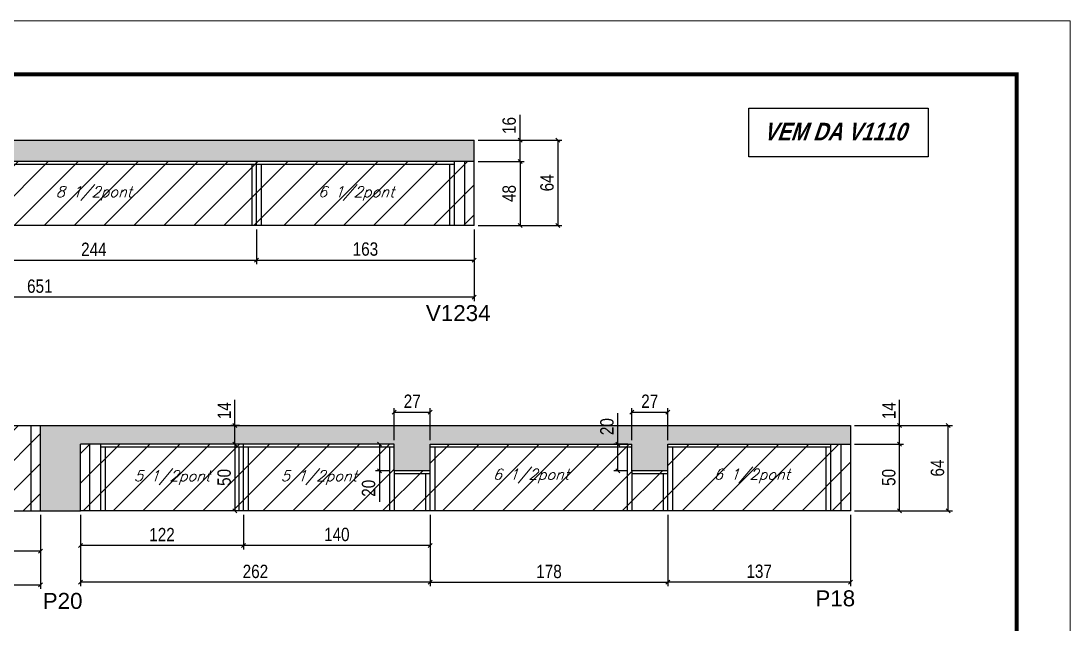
# Model space of a CAD drawing. Extents: x 3309 to 9563, y -2522 to 14608.
# Drawn here: x 8777 to 9563, y 11859 to 12311 of the extents above; entities that cross this region are included whole.
import ezdxf

# ---------------------------------------------------------------- set-up
doc = ezdxf.new("R2010")
doc.units = 0
doc.linetypes.add('DASHED', pattern=[0.75, 0.5, -0.25])
for name, color, linetype in [('5', 5, 'Continuous'), ('COTA', 241, 'Continuous'), ('NOMENCLATURA', 7, 'Continuous'), ('Painéis', 200, 'Continuous'), ('SARR_2.2x7', 40, 'Continuous'), ('SARR_3.5x7', 81, 'Continuous'), ('texto', 7, 'Continuous')]:
    doc.layers.add(name, color=color, linetype=linetype)
for name, color, linetype, lineweight in [('Folhas', 255, 'Continuous', 9), ('Hachura', 251, 'Continuous', 9), ('SARRAFO DE PRESSAO', 251, 'DASHED', 9)]:
    doc.layers.add(name, color=color, linetype=linetype, lineweight=lineweight)
doc.styles.add('COTA TECNICA', font='techl___.ttf', dxfattribs={"height": 10})
doc.styles.add('Romans', font='romans.shx')
doc.styles.get("Standard").update_dxf_attribs({"font": 'arial.ttf'})
doc.styles.add('TECNICA', font='techb___.ttf', dxfattribs={"height": 10})
doc.dimstyles.new('PAINEL', dxfattribs={"dimtxt": 10, "dimasz": 3, "dimexe": 3, "dimexo": 3, "dimgap": 3, "dimtad": 1, "dimdec": 1, "dimzin": 12, "dimdsep": 46, "dimtxsty": 'COTA TECNICA', "dimblk1": 'OBLIQUE', "dimblk2": 'OBLIQUE', "dimsah": 1, "dimcen": 0.9, "dimclrd": 4, "dimclre": 4, "dimclrt": 240, "dimadec": 1, "dimazin": 3, "dimtfac": 1, "dimtdec": 1, "dimtmove": 0, "dimatfit": 3, "dimfxl": 1, "dimtolj": 1, "dimtzin": 12, "dimarcsym": 0})

# ---------------------------------------------------------------- blocks, each defined once
blk = doc.blocks.new('9999999999')
at = {"layer": 'Folhas'}
blk.add_lwpolyline([(98138.98, 34190.21), (99623.98, 34190.21), (99623.98, 35240.21), (98138.98, 35240.21)], close=True, dxfattribs=at)
at = {"layer": 'Folhas', "color": 30, "const_width": 3}
blk.add_lwpolyline([(98213.98, 34230.21), (99583.98, 34230.21), (99583.98, 35200.21), (98213.98, 35200.21)], close=True, dxfattribs=at)
blk = doc.blocks.new('_Oblique')
at = {"color": 0, "linetype": 'ByBlock', "lineweight": -2}
blk.add_line((-0.5, -0.5), (0.5, 0.5), dxfattribs=at)
blk = doc.blocks.new('*D288')
at = {"layer": 'COTA', "color": 4, "linetype": 'ByBlock', "lineweight": -2, "transparency": 16777216}
for p, q in [((8465.36, 12154.32), (8465.36, 12100.7)), ((9116.36, 12154.32), (9116.36, 12100.7)), ((9116.36, 12103.7), (8465.36, 12103.7))]:
    blk.add_line(p, q, dxfattribs=at)
at = {"layer": 'Defpoints', "color": 0, "linetype": 'ByBlock', "transparency": 16777216}
for p in [(8465.36, 12157.32), (9116.36, 12157.32), (8465.36, 12103.7)]:
    blk.add_point(p, dxfattribs=at)
at = {"layer": 'COTA', "color": 4, "linetype": 'ByBlock', "lineweight": -2, "transparency": 16777216, "xscale": 3, "yscale": 3, "zscale": 3, "rotation": 180}
blk.add_blockref('_Oblique', (8465.36, 12103.7), dxfattribs=at)
at = {"layer": 'COTA', "color": 4, "linetype": 'ByBlock', "lineweight": -2, "transparency": 16777216, "xscale": 3, "yscale": 3, "zscale": 3}
blk.add_blockref('_Oblique', (9116.36, 12103.7), dxfattribs=at)
at = {"layer": 'COTA', "color": 240, "linetype": 'ByBlock', "transparency": 16777216, "insert": (8790.86, 12111.81), "char_height": 10, "attachment_point": 5, "style": 'COTA TECNICA'}
blk.add_mtext('\\A1;651', dxfattribs=at)
blk = doc.blocks.new('*D256')
at = {"layer": 'COTA', "color": 4, "lineweight": -2, "transparency": 16777216}
for p, q in [((8709.36, 12154.32), (8709.36, 12128.41)), ((8953.36, 12154.32), (8953.36, 12128.41)), ((8709.36, 12131.41), (8953.36, 12131.41))]:
    blk.add_line(p, q, dxfattribs=at)
at = {"layer": 'Defpoints', "color": 0, "transparency": 16777216}
for p in [(8709.36, 12157.32, 0), (8953.36, 12157.32, 0), (8953.36, 12131.41)]:
    blk.add_point(p, dxfattribs=at)
at = {"layer": 'COTA', "color": 4, "lineweight": -2, "transparency": 16777216, "xscale": 3, "yscale": 3, "zscale": 3, "rotation": 180}
blk.add_blockref('_Oblique', (8709.36, 12131.41), dxfattribs=at)
at = {"layer": 'COTA', "color": 4, "lineweight": -2, "transparency": 16777216, "xscale": 3, "yscale": 3, "zscale": 3}
blk.add_blockref('_Oblique', (8953.36, 12131.41), dxfattribs=at)
at = {"layer": 'COTA', "color": 240, "transparency": 16777216, "insert": (8831.36, 12139.48), "char_height": 10, "attachment_point": 5, "style": 'COTA TECNICA'}
blk.add_mtext('\\A1;244', dxfattribs=at)
blk = doc.blocks.new('*D257')
at = {"layer": 'COTA', "color": 4, "lineweight": -2, "transparency": 16777216}
for p, q in [((9119.36, 12221.32), (9182.08, 12221.32)), ((9179.08, 12221.32), (9179.08, 12157.32)), ((9119.36, 12157.32), (9182.08, 12157.32))]:
    blk.add_line(p, q, dxfattribs=at)
at = {"layer": 'Defpoints', "color": 0, "transparency": 16777216}
for p in [(9116.36, 12221.32, 0), (9116.36, 12157.32, 0), (9179.08, 12157.32)]:
    blk.add_point(p, dxfattribs=at)
at = {"layer": 'COTA', "color": 4, "lineweight": -2, "transparency": 16777216, "xscale": 3, "yscale": 3, "zscale": 3}
for p, rotation in [((9179.08, 12221.32), 90), ((9179.08, 12157.32), 270)]:
    blk.add_blockref('_Oblique', p, dxfattribs=dict(at, rotation=rotation))
at = {"layer": 'COTA', "color": 240, "transparency": 16777216, "insert": (9170.98, 12189.32), "char_height": 10, "attachment_point": 5, "rotation": 90, "style": 'COTA TECNICA'}
blk.add_mtext('\\A1;64', dxfattribs=at)
blk = doc.blocks.new('*D278')
at = {"layer": 'COTA', "color": 4, "lineweight": -2, "transparency": 16777216}
for p, q in [((8953.36, 12154.32), (8953.36, 12128.41)), ((9116.36, 12154.32), (9116.36, 12128.41)), ((8953.36, 12131.41), (9116.36, 12131.41))]:
    blk.add_line(p, q, dxfattribs=at)
at = {"layer": 'Defpoints', "color": 0, "transparency": 16777216}
for p in [(8953.36, 12157.32, 0), (9116.36, 12157.32, 0), (9116.36, 12131.41)]:
    blk.add_point(p, dxfattribs=at)
at = {"layer": 'COTA', "color": 4, "lineweight": -2, "transparency": 16777216, "xscale": 3, "yscale": 3, "zscale": 3, "rotation": 180}
blk.add_blockref('_Oblique', (8953.36, 12131.41), dxfattribs=at)
at = {"layer": 'COTA', "color": 4, "lineweight": -2, "transparency": 16777216, "xscale": 3, "yscale": 3, "zscale": 3}
blk.add_blockref('_Oblique', (9116.36, 12131.41), dxfattribs=at)
at = {"layer": 'COTA', "color": 240, "transparency": 16777216, "insert": (9034.86, 12139.63), "char_height": 10, "attachment_point": 5, "style": 'COTA TECNICA'}
blk.add_mtext('\\A1;163', dxfattribs=at)
blk = doc.blocks.new('*D279')
at = {"layer": 'COTA', "color": 4, "lineweight": -2, "transparency": 16777216}
for p, q in [((9119.36, 12205.32), (9153.72, 12205.32)), ((9150.72, 12205.32), (9150.72, 12157.32)), ((9119.36, 12157.32), (9153.72, 12157.32))]:
    blk.add_line(p, q, dxfattribs=at)
at = {"layer": 'Defpoints', "color": 0, "transparency": 16777216}
for p in [(9116.36, 12205.32, 0), (9116.36, 12157.32, 0), (9150.72, 12157.32)]:
    blk.add_point(p, dxfattribs=at)
at = {"layer": 'COTA', "color": 4, "lineweight": -2, "transparency": 16777216, "xscale": 3, "yscale": 3, "zscale": 3}
for p, rotation in [((9150.72, 12205.32), 90), ((9150.72, 12157.32), 270)]:
    blk.add_blockref('_Oblique', p, dxfattribs=dict(at, rotation=rotation))
at = {"layer": 'COTA', "color": 240, "transparency": 16777216, "insert": (9142.63, 12181.32), "char_height": 10, "attachment_point": 5, "rotation": 90, "style": 'COTA TECNICA'}
blk.add_mtext('\\A1;48', dxfattribs=at)
blk = doc.blocks.new('*D280')
at = {"layer": 'COTA', "color": 4, "lineweight": -2, "transparency": 16777216}
for p, q in [((9150.72, 12221.32), (9150.72, 12240.34)), ((9119.36, 12221.32), (9153.72, 12221.32)), ((9150.72, 12205.32), (9150.72, 12221.32)), ((9119.36, 12205.32), (9153.72, 12205.32))]:
    blk.add_line(p, q, dxfattribs=at)
at = {"layer": 'Defpoints', "color": 0, "transparency": 16777216}
for p in [(9116.36, 12221.32, 0), (9150.72, 12221.32), (9116.36, 12205.32, 0)]:
    blk.add_point(p, dxfattribs=at)
at = {"layer": 'COTA', "color": 4, "lineweight": -2, "transparency": 16777216, "xscale": 3, "yscale": 3, "zscale": 3}
for p, rotation in [((9150.72, 12221.32), 90), ((9150.72, 12205.32), 270)]:
    blk.add_blockref('_Oblique', p, dxfattribs=dict(at, rotation=rotation))
at = {"layer": 'COTA', "color": 240, "transparency": 16777216, "insert": (9142.62, 12232.33), "char_height": 10, "attachment_point": 5, "rotation": 90, "style": 'COTA TECNICA'}
blk.add_mtext('\\A1;16', dxfattribs=at)
blk = doc.blocks.new('*D284')
at = {"layer": 'COTA', "color": 4, "linetype": 'ByBlock', "lineweight": -2, "transparency": 16777216}
for p, q in [((8591.43, 11940.43), (8591.43, 11884.87)), ((8791.43, 11940.43), (8791.43, 11884.87)), ((8591.43, 11887.87), (8791.43, 11887.87))]:
    blk.add_line(p, q, dxfattribs=at)
at = {"layer": 'Defpoints', "color": 0, "linetype": 'ByBlock', "transparency": 16777216}
for p in [(8591.43, 11943.43), (8791.43, 11943.43), (8791.43, 11887.87)]:
    blk.add_point(p, dxfattribs=at)
at = {"layer": 'COTA', "color": 4, "linetype": 'ByBlock', "lineweight": -2, "transparency": 16777216, "xscale": 3, "yscale": 3, "zscale": 3, "rotation": 180}
blk.add_blockref('_Oblique', (8591.43, 11887.87), dxfattribs=at)
at = {"layer": 'COTA', "color": 4, "linetype": 'ByBlock', "lineweight": -2, "transparency": 16777216, "xscale": 3, "yscale": 3, "zscale": 3}
blk.add_blockref('_Oblique', (8791.43, 11887.87), dxfattribs=at)
at = {"layer": 'COTA', "color": 240, "linetype": 'ByBlock', "transparency": 16777216, "insert": (8691.43, 11895.97), "char_height": 10, "attachment_point": 5, "style": 'COTA TECNICA'}
blk.add_mtext('\\A1;200', dxfattribs=at)
blk = doc.blocks.new('*D285')
at = {"layer": 'COTA', "color": 4, "lineweight": -2, "transparency": 16777216}
for p, q in [((8669.43, 11940.43), (8669.43, 11910.12)), ((8791.43, 11940.43), (8791.43, 11910.12)), ((8791.43, 11913.12), (8669.43, 11913.12))]:
    blk.add_line(p, q, dxfattribs=at)
at = {"layer": 'Defpoints', "color": 0, "transparency": 16777216}
for p in [(8669.43, 11943.43), (8791.43, 11943.43), (8669.43, 11913.12)]:
    blk.add_point(p, dxfattribs=at)
at = {"layer": 'COTA', "color": 4, "lineweight": -2, "transparency": 16777216, "xscale": 3, "yscale": 3, "zscale": 3, "rotation": 180}
blk.add_blockref('_Oblique', (8669.43, 11913.12), dxfattribs=at)
at = {"layer": 'COTA', "color": 4, "lineweight": -2, "transparency": 16777216, "xscale": 3, "yscale": 3, "zscale": 3}
blk.add_blockref('_Oblique', (8791.43, 11913.12), dxfattribs=at)
at = {"layer": 'COTA', "color": 240, "transparency": 16777216, "insert": (8730.43, 11921.18), "char_height": 10, "attachment_point": 5, "style": 'COTA TECNICA'}
blk.add_mtext('\\A1;122', dxfattribs=at)
blk = doc.blocks.new('*D289')
at = {"layer": 'COTA', "color": 4, "linetype": 'ByBlock', "lineweight": -2, "transparency": 16777216}
for p, q in [((8943.43, 11940.43), (8943.43, 11914.51)), ((9083.43, 11940.43), (9083.43, 11914.51)), ((9083.43, 11917.51), (8943.43, 11917.51))]:
    blk.add_line(p, q, dxfattribs=at)
at = {"layer": 'Defpoints', "color": 0, "linetype": 'ByBlock', "transparency": 16777216}
for p in [(8943.43, 11943.43), (9083.43, 11943.43), (8943.43, 11917.51)]:
    blk.add_point(p, dxfattribs=at)
at = {"layer": 'COTA', "color": 4, "linetype": 'ByBlock', "lineweight": -2, "transparency": 16777216, "xscale": 3, "yscale": 3, "zscale": 3, "rotation": 180}
blk.add_blockref('_Oblique', (8943.43, 11917.51), dxfattribs=at)
at = {"layer": 'COTA', "color": 4, "linetype": 'ByBlock', "lineweight": -2, "transparency": 16777216, "xscale": 3, "yscale": 3, "zscale": 3}
blk.add_blockref('_Oblique', (9083.43, 11917.51), dxfattribs=at)
at = {"layer": 'COTA', "color": 240, "linetype": 'ByBlock', "transparency": 16777216, "insert": (9013.43, 11925.62), "char_height": 10, "attachment_point": 5, "style": 'COTA TECNICA'}
blk.add_mtext('\\A1;140', dxfattribs=at)
blk = doc.blocks.new('*D290')
at = {"layer": 'COTA', "color": 4, "linetype": 'ByBlock', "lineweight": -2, "transparency": 16777216}
for p, q in [((8821.43, 11940.43), (8821.43, 11914.51)), ((8943.43, 11940.43), (8943.43, 11914.51)), ((8943.43, 11917.51), (8821.43, 11917.51))]:
    blk.add_line(p, q, dxfattribs=at)
at = {"layer": 'Defpoints', "color": 0, "linetype": 'ByBlock', "transparency": 16777216}
for p in [(8821.43, 11943.43), (8943.43, 11943.43), (8821.43, 11917.51)]:
    blk.add_point(p, dxfattribs=at)
at = {"layer": 'COTA', "color": 4, "linetype": 'ByBlock', "lineweight": -2, "transparency": 16777216, "xscale": 3, "yscale": 3, "zscale": 3, "rotation": 180}
blk.add_blockref('_Oblique', (8821.43, 11917.51), dxfattribs=at)
at = {"layer": 'COTA', "color": 4, "linetype": 'ByBlock', "lineweight": -2, "transparency": 16777216, "xscale": 3, "yscale": 3, "zscale": 3}
blk.add_blockref('_Oblique', (8943.43, 11917.51), dxfattribs=at)
at = {"layer": 'COTA', "color": 240, "linetype": 'ByBlock', "transparency": 16777216, "insert": (8882.43, 11925.57), "char_height": 10, "attachment_point": 5, "style": 'COTA TECNICA'}
blk.add_mtext('\\A1;122', dxfattribs=at)
blk = doc.blocks.new('*D294')
at = {"layer": 'COTA', "color": 4, "linetype": 'ByBlock', "lineweight": -2, "transparency": 16777216}
for p, q in [((8821.43, 11940.43), (8821.43, 11886.8)), ((9083.43, 11940.43), (9083.43, 11886.8)), ((9083.43, 11889.8), (8821.43, 11889.8))]:
    blk.add_line(p, q, dxfattribs=at)
at = {"layer": 'Defpoints', "color": 0, "linetype": 'ByBlock', "transparency": 16777216}
for p in [(8821.43, 11943.43), (9083.43, 11943.43), (8821.43, 11889.8)]:
    blk.add_point(p, dxfattribs=at)
at = {"layer": 'COTA', "color": 4, "linetype": 'ByBlock', "lineweight": -2, "transparency": 16777216, "xscale": 3, "yscale": 3, "zscale": 3, "rotation": 180}
blk.add_blockref('_Oblique', (8821.43, 11889.8), dxfattribs=at)
at = {"layer": 'COTA', "color": 4, "linetype": 'ByBlock', "lineweight": -2, "transparency": 16777216, "xscale": 3, "yscale": 3, "zscale": 3}
blk.add_blockref('_Oblique', (9083.43, 11889.8), dxfattribs=at)
at = {"layer": 'COTA', "color": 240, "linetype": 'ByBlock', "transparency": 16777216, "insert": (8952.43, 11897.91), "char_height": 10, "attachment_point": 5, "style": 'COTA TECNICA'}
blk.add_mtext('\\A1;262', dxfattribs=at)
blk = doc.blocks.new('*D295')
at = {"layer": 'COTA', "color": 4, "lineweight": -2, "transparency": 16777216}
for p, q in [((9083.43, 11940.43), (9083.43, 11886.8)), ((9261.43, 11940.43), (9261.43, 11886.8)), ((9083.43, 11889.8), (9261.43, 11889.8))]:
    blk.add_line(p, q, dxfattribs=at)
at = {"layer": 'Defpoints', "color": 0, "transparency": 16777216}
for p in [(9083.43, 11943.43), (9261.43, 11943.43), (9261.43, 11889.8)]:
    blk.add_point(p, dxfattribs=at)
at = {"layer": 'COTA', "color": 4, "lineweight": -2, "transparency": 16777216, "xscale": 3, "yscale": 3, "zscale": 3, "rotation": 180}
blk.add_blockref('_Oblique', (9083.43, 11889.8), dxfattribs=at)
at = {"layer": 'COTA', "color": 4, "lineweight": -2, "transparency": 16777216, "xscale": 3, "yscale": 3, "zscale": 3}
blk.add_blockref('_Oblique', (9261.43, 11889.8), dxfattribs=at)
at = {"layer": 'COTA', "color": 240, "transparency": 16777216, "insert": (9172.43, 11897.9), "char_height": 10, "attachment_point": 5, "style": 'COTA TECNICA'}
blk.add_mtext('\\A1;178', dxfattribs=at)
blk = doc.blocks.new('*D296')
at = {"layer": 'COTA', "color": 4, "lineweight": -2, "transparency": 16777216}
for p, q in [((9053.43, 11993.43), (9042.37, 11993.43)), ((9045.37, 11993.43), (9045.37, 11973.43)), ((9053.43, 11973.43), (9042.37, 11973.43)), ((9045.37, 11973.43), (9045.37, 11950.22))]:
    blk.add_line(p, q, dxfattribs=at)
at = {"layer": 'Defpoints', "color": 0, "transparency": 16777216}
for p in [(9056.43, 11993.43), (9045.37, 11973.43), (9056.43, 11973.43)]:
    blk.add_point(p, dxfattribs=at)
at = {"layer": 'COTA', "color": 4, "lineweight": -2, "transparency": 16777216, "xscale": 3, "yscale": 3, "zscale": 3}
for p, rotation in [((9045.37, 11993.43), 90), ((9045.37, 11973.43), 270)]:
    blk.add_blockref('_Oblique', p, dxfattribs=dict(at, rotation=rotation))
at = {"layer": 'COTA', "color": 240, "transparency": 16777216, "insert": (9037.27, 11960.32), "char_height": 10, "attachment_point": 5, "rotation": 90, "style": 'COTA TECNICA'}
blk.add_mtext('\\A1;20', dxfattribs=at)
blk = doc.blocks.new('*D297')
at = {"layer": 'COTA', "color": 4, "lineweight": -2, "transparency": 16777216}
for p, q in [((9056.43, 11996.43), (9056.43, 12020.49)), ((9083.43, 11996.43), (9083.43, 12020.49)), ((9056.43, 12017.49), (9083.43, 12017.49))]:
    blk.add_line(p, q, dxfattribs=at)
at = {"layer": 'Defpoints', "color": 0, "transparency": 16777216}
for p in [(9083.43, 12017.49), (9056.43, 11993.43), (9083.43, 11993.43)]:
    blk.add_point(p, dxfattribs=at)
at = {"layer": 'COTA', "color": 4, "lineweight": -2, "transparency": 16777216, "xscale": 3, "yscale": 3, "zscale": 3, "rotation": 180}
blk.add_blockref('_Oblique', (9056.43, 12017.49), dxfattribs=at)
at = {"layer": 'COTA', "color": 4, "lineweight": -2, "transparency": 16777216, "xscale": 3, "yscale": 3, "zscale": 3}
blk.add_blockref('_Oblique', (9083.43, 12017.49), dxfattribs=at)
at = {"layer": 'COTA', "color": 240, "transparency": 16777216, "insert": (9069.93, 12025.56), "char_height": 10, "attachment_point": 5, "style": 'COTA TECNICA'}
blk.add_mtext('\\A1;27', dxfattribs=at)
blk = doc.blocks.new('*D298')
at = {"layer": 'COTA', "color": 4, "lineweight": -2, "transparency": 16777216}
for p, q in [((9234.43, 11996.43), (9234.43, 12020.49)), ((9261.43, 11996.43), (9261.43, 12020.49)), ((9234.43, 12017.49), (9261.43, 12017.49))]:
    blk.add_line(p, q, dxfattribs=at)
at = {"layer": 'Defpoints', "color": 0, "transparency": 16777216}
for p in [(9261.43, 12017.49), (9234.43, 11993.43), (9261.43, 11993.43)]:
    blk.add_point(p, dxfattribs=at)
at = {"layer": 'COTA', "color": 4, "lineweight": -2, "transparency": 16777216, "xscale": 3, "yscale": 3, "zscale": 3, "rotation": 180}
blk.add_blockref('_Oblique', (9234.43, 12017.49), dxfattribs=at)
at = {"layer": 'COTA', "color": 4, "lineweight": -2, "transparency": 16777216, "xscale": 3, "yscale": 3, "zscale": 3}
blk.add_blockref('_Oblique', (9261.43, 12017.49), dxfattribs=at)
at = {"layer": 'COTA', "color": 240, "transparency": 16777216, "insert": (9247.93, 12025.56), "char_height": 10, "attachment_point": 5, "style": 'COTA TECNICA'}
blk.add_mtext('\\A1;27', dxfattribs=at)
blk = doc.blocks.new('*D291')
at = {"layer": 'COTA', "color": 4, "lineweight": -2, "transparency": 16777216}
for p, q in [((9401.43, 11993.43), (9438.19, 11993.43)), ((9435.19, 11943.43), (9435.19, 11993.43)), ((9401.43, 11943.43), (9438.19, 11943.43))]:
    blk.add_line(p, q, dxfattribs=at)
at = {"layer": 'Defpoints', "color": 0, "transparency": 16777216}
for p in [(9398.43, 11993.43), (9435.19, 11993.43), (9398.43, 11943.43)]:
    blk.add_point(p, dxfattribs=at)
at = {"layer": 'COTA', "color": 4, "lineweight": -2, "transparency": 16777216, "xscale": 3, "yscale": 3, "zscale": 3}
for p, rotation in [((9435.19, 11993.43), 90), ((9435.19, 11943.43), 270)]:
    blk.add_blockref('_Oblique', p, dxfattribs=dict(at, rotation=rotation))
at = {"layer": 'COTA', "color": 240, "transparency": 16777216, "insert": (9427.08, 11968.43), "char_height": 10, "attachment_point": 5, "rotation": 90, "style": 'COTA TECNICA'}
blk.add_mtext('\\A1;50', dxfattribs=at)
blk = doc.blocks.new('*D292')
at = {"layer": 'COTA', "color": 4, "lineweight": -2, "transparency": 16777216}
for p, q in [((9435.19, 12007.43), (9435.19, 12026.55)), ((9401.43, 12007.43), (9438.19, 12007.43)), ((9435.19, 11993.43), (9435.19, 12007.43)), ((9401.43, 11993.43), (9438.19, 11993.43))]:
    blk.add_line(p, q, dxfattribs=at)
at = {"layer": 'Defpoints', "color": 0, "transparency": 16777216}
for p in [(9398.43, 12007.43), (9435.19, 12007.43), (9398.43, 11993.43)]:
    blk.add_point(p, dxfattribs=at)
at = {"layer": 'COTA', "color": 4, "lineweight": -2, "transparency": 16777216, "xscale": 3, "yscale": 3, "zscale": 3}
for p, rotation in [((9435.19, 12007.43), 90), ((9435.19, 11993.43), 270)]:
    blk.add_blockref('_Oblique', p, dxfattribs=dict(at, rotation=rotation))
at = {"layer": 'COTA', "color": 240, "transparency": 16777216, "insert": (9427.12, 12018.49), "char_height": 10, "attachment_point": 5, "rotation": 90, "style": 'COTA TECNICA'}
blk.add_mtext('\\A1;14', dxfattribs=at)
blk = doc.blocks.new('*D293')
at = {"layer": 'COTA', "color": 4, "lineweight": -2, "transparency": 16777216}
for p, q in [((9401.43, 12007.43), (9474.68, 12007.43)), ((9471.68, 11943.43), (9471.68, 12007.43)), ((9401.43, 11943.43), (9474.68, 11943.43))]:
    blk.add_line(p, q, dxfattribs=at)
at = {"layer": 'Defpoints', "color": 0, "transparency": 16777216}
for p in [(9398.43, 12007.43), (9471.68, 12007.43), (9398.43, 11943.43)]:
    blk.add_point(p, dxfattribs=at)
at = {"layer": 'COTA', "color": 4, "lineweight": -2, "transparency": 16777216, "xscale": 3, "yscale": 3, "zscale": 3}
for p, rotation in [((9471.68, 12007.43), 90), ((9471.68, 11943.43), 270)]:
    blk.add_blockref('_Oblique', p, dxfattribs=dict(at, rotation=rotation))
at = {"layer": 'COTA', "color": 240, "transparency": 16777216, "insert": (9463.57, 11975.43), "char_height": 10, "attachment_point": 5, "rotation": 90, "style": 'COTA TECNICA'}
blk.add_mtext('\\A1;64', dxfattribs=at)
blk = doc.blocks.new('*D299')
at = {"layer": 'COTA', "color": 4, "lineweight": -2, "transparency": 16777216}
for p, q in [((9261.43, 11940.43), (9261.43, 11886.8)), ((9398.43, 11940.43), (9398.43, 11886.8)), ((9398.43, 11889.8), (9261.43, 11889.8))]:
    blk.add_line(p, q, dxfattribs=at)
at = {"layer": 'Defpoints', "color": 0, "transparency": 16777216}
for p in [(9261.43, 11943.43), (9398.43, 11943.43), (9261.43, 11889.8)]:
    blk.add_point(p, dxfattribs=at)
at = {"layer": 'COTA', "color": 4, "lineweight": -2, "transparency": 16777216, "xscale": 3, "yscale": 3, "zscale": 3, "rotation": 180}
blk.add_blockref('_Oblique', (9261.43, 11889.8), dxfattribs=at)
at = {"layer": 'COTA', "color": 4, "lineweight": -2, "transparency": 16777216, "xscale": 3, "yscale": 3, "zscale": 3}
blk.add_blockref('_Oblique', (9398.43, 11889.8), dxfattribs=at)
at = {"layer": 'COTA', "color": 240, "transparency": 16777216, "insert": (9329.93, 11898.02), "char_height": 10, "attachment_point": 5, "style": 'COTA TECNICA'}
blk.add_mtext('\\A1;137', dxfattribs=at)
blk = doc.blocks.new('*D300')
at = {"layer": 'COTA', "color": 4, "lineweight": -2, "transparency": 16777216}
for p, q in [((9223.99, 11993.43), (9223.99, 12016.64)), ((9231.43, 11993.43), (9220.99, 11993.43)), ((9223.99, 11973.43), (9223.99, 11993.43)), ((9231.43, 11973.43), (9220.99, 11973.43))]:
    blk.add_line(p, q, dxfattribs=at)
at = {"layer": 'Defpoints', "color": 0, "transparency": 16777216}
for p in [(9223.99, 11993.43), (9234.43, 11993.43), (9234.43, 11973.43)]:
    blk.add_point(p, dxfattribs=at)
at = {"layer": 'COTA', "color": 4, "lineweight": -2, "transparency": 16777216, "xscale": 3, "yscale": 3, "zscale": 3}
for p, rotation in [((9223.99, 11993.43), 90), ((9223.99, 11973.43), 270)]:
    blk.add_blockref('_Oblique', p, dxfattribs=dict(at, rotation=rotation))
at = {"layer": 'COTA', "color": 240, "transparency": 16777216, "insert": (9215.89, 12006.53), "char_height": 10, "attachment_point": 5, "rotation": 90, "style": 'COTA TECNICA'}
blk.add_mtext('\\A1;20', dxfattribs=at)
blk = doc.blocks.new('*D301')
at = {"layer": 'COTA', "color": 4, "lineweight": -2, "transparency": 16777216}
for p, q in [((8940.43, 11993.43), (8934.12, 11993.43)), ((8937.12, 11993.43), (8937.12, 11943.43)), ((8940.43, 11943.43), (8934.12, 11943.43))]:
    blk.add_line(p, q, dxfattribs=at)
at = {"layer": 'Defpoints', "color": 0, "transparency": 16777216}
for p in [(8943.43, 11993.43, 0), (8937.12, 11943.43), (8943.43, 11943.43, 0)]:
    blk.add_point(p, dxfattribs=at)
at = {"layer": 'COTA', "color": 4, "lineweight": -2, "transparency": 16777216, "xscale": 3, "yscale": 3, "zscale": 3}
for p, rotation in [((8937.12, 11993.43), 90), ((8937.12, 11943.43), 270)]:
    blk.add_blockref('_Oblique', p, dxfattribs=dict(at, rotation=rotation))
at = {"layer": 'COTA', "color": 240, "transparency": 16777216, "insert": (8929.01, 11968.43), "char_height": 10, "attachment_point": 5, "rotation": 90, "style": 'COTA TECNICA'}
blk.add_mtext('\\A1;50', dxfattribs=at)
blk = doc.blocks.new('*D302')
at = {"layer": 'COTA', "color": 4, "lineweight": -2, "transparency": 16777216}
for p, q in [((8937.12, 12007.43), (8937.12, 12026.55)), ((8940.43, 12007.43), (8934.12, 12007.43)), ((8937.12, 11993.43), (8937.12, 12007.43)), ((8940.43, 11993.43), (8934.12, 11993.43))]:
    blk.add_line(p, q, dxfattribs=at)
at = {"layer": 'Defpoints', "color": 0, "transparency": 16777216}
for p in [(8937.12, 12007.43), (8943.43, 12007.43, 0), (8943.43, 11993.43, 0)]:
    blk.add_point(p, dxfattribs=at)
at = {"layer": 'COTA', "color": 4, "lineweight": -2, "transparency": 16777216, "xscale": 3, "yscale": 3, "zscale": 3}
for p, rotation in [((8937.12, 12007.43), 90), ((8937.12, 11993.43), 270)]:
    blk.add_blockref('_Oblique', p, dxfattribs=dict(at, rotation=rotation))
at = {"layer": 'COTA', "color": 240, "transparency": 16777216, "insert": (8929.05, 12018.49), "char_height": 10, "attachment_point": 5, "rotation": 90, "style": 'COTA TECNICA'}
blk.add_mtext('\\A1;14', dxfattribs=at)

msp = doc.modelspace()

# ---------------------------------------------------------------- hatches: boundary and pattern name
at = {"layer": 'COTA'}
h = msp.add_hatch(dxfattribs=at)
h.set_pattern_fill('AR-CONC', color=256, scale=0.03)
h.set_pattern_definition([(50, (1538.6216, -1054.6826), (5.4655401, -0.4781726), [0.5715, -6.2865]), (355, (1538.6216, -1054.6826), (-1.0573026, 5.7317054), [0.4572, -5.0292175]), (100.451445, (1539.077, -1054.7224), (4.4082374, 5.2535326), [0.4857003, -5.3427073]), (46.1842, (1538.6216, -1053.1586), (8.1323712, -1.2612698), [0.85725, -9.42975]), (96.63556, (1539.299, -1053.264), (7.122124, 7.4227837), [0.7285507, -8.0140682]), (351.18415, (1538.622, -1053.1586), (7.122124, 7.4227837), [0.685799, -7.543792]), (21, (1539.3836, -1053.5396), (4.5484317, -3.067956), [0.5715, -6.2865]), (326, (1539.3836, -1053.5396), (1.8540609, 5.525639), [0.4572, -5.0292]), (71.451445, (1539.7627, -1053.795), (6.4024926, 2.457683), [0.4857003, -5.3426981]), (37.5, (1538.6216, -1054.6826), (0.0926581, 2.53665117), [0, -4.96824, 0, -5.1054, 0, -5.04825]), (7.5, (1538.6216, -1054.6826), (2.00458988, 3.00541724), [0, -2.91084, 0, -4.85394, 0, -1.92405]), (327.5, (1536.9224, -1054.6826), (4.06771786, -0.17186232), [0, -1.905, 0, -5.9436, 0, -7.8867]), (317.5, (1536.1604, -1054.6826), (4.44387544, 0.7627947), [0, -2.4765, 0, -3.94716, 0, -5.6007])])
h.paths.add_polyline_path([(9116.36, 12205.32), (9116.36, 12221.32), (8465.36, 12221.32), (8465.36, 12205.32)])
h = msp.add_hatch(dxfattribs=at)
h.set_pattern_fill('AR-CONC', color=256, scale=0.03)
h.set_pattern_definition([(50, (1616.009, 1148.575), (5.46554, -0.4781726), [0.5715, -6.2865]), (355, (1616.009, 1148.575), (-1.0573026, 5.7317054), [0.4572, -5.0292175]), (100.451445, (1616.4646, 1148.535), (4.4082374, 5.2535326), [0.4857003, -5.3427073]), (46.1842, (1616.009, 1150.099), (8.1323712, -1.26127), [0.85725, -9.42975]), (96.63556, (1616.687, 1149.994), (7.122124, 7.4227837), [0.7285507, -8.014068]), (351.18415, (1616.009, 1150.099), (7.122124, 7.422784), [0.685799, -7.543792]), (21, (1616.771, 1149.718), (4.5484317, -3.067956), [0.5715, -6.2865]), (326, (1616.771, 1149.718), (1.8540609, 5.525639), [0.4572, -5.0292]), (71.451445, (1617.15, 1149.4624), (6.4024926, 2.457683), [0.4857003, -5.3426981]), (37.5, (1616.0092, 1148.5751), (0.0926581, 2.53665117), [0, -4.96824, 0, -5.1054, 0, -5.04825]), (7.5, (1616.0092, 1148.575), (2.0045899, 3.00541724), [0, -2.91084, 0, -4.85394, 0, -1.92405]), (327.5, (1614.31, 1148.5751), (4.06771786, -0.17186232), [0, -1.905, 0, -5.9436, 0, -7.8867]), (317.5, (1613.548, 1148.575), (4.4438754, 0.7627947), [0, -2.4765, 0, -3.94716, 0, -5.6007])])
h.paths.add_polyline_path([(9056.43, 11993.43), (9056.43, 11973.43), (9083.43, 11973.43), (9083.43, 11993.43), (9234.43, 11993.43), (9234.43, 11973.43), (9261.43, 11973.43), (9261.43, 11993.43), (9398.43, 11993.43), (9398.43, 12007.43), (8791.43, 12007.43), (8791.43, 11943.43), (8821.43, 11943.43), (8821.43, 11993.43)])
at = {"layer": 'Hachura'}
h = msp.add_hatch(dxfattribs=at)
h.set_pattern_fill('ANSI31', color=256, scale=5)
h.set_pattern_definition([(45, (3218.35, 1148.575), (-11.22532, 11.22532), [])])
h.paths.add_polyline_path([(8709.36, 12205.32), (8465.36, 12205.32), (8465.36, 12157.32), (8709.36, 12157.32)])
h.paths.add_polyline_path([(8953.36, 12205.32), (8709.36, 12205.32), (8709.36, 12157.32), (8953.36, 12157.32)])
h.paths.add_polyline_path([(9116.36, 12205.32), (8953.36, 12205.32), (8953.36, 12157.32), (9116.36, 12157.32)])
h = msp.add_hatch(dxfattribs=at)
h.set_pattern_fill('ANSI31', color=256, scale=5)
h.set_pattern_definition([(45, (3214.509, 1148.575), (-11.22532, 11.22532), [])])
h.paths.add_polyline_path([(8317.43, 11993.43), (8244.47, 11993.43), (8244.47, 11943.43), (8317.43, 11943.43)])
h.paths.add_polyline_path([(8561.43, 11993.43), (8317.43, 11993.43), (8317.43, 11943.43), (8561.43, 11943.43)])
h.paths.add_polyline_path([(8669.43, 12007.43), (8591.43, 12007.43), (8591.43, 11943.43), (8669.43, 11943.43)])
h.paths.add_polyline_path([(8791.43, 12007.43), (8669.43, 12007.43), (8669.43, 11943.43), (8791.43, 11943.43)])
h.paths.add_polyline_path([(8943.43, 11993.43), (8821.43, 11993.43), (8821.43, 11943.43), (8943.43, 11943.43)])
h.paths.add_polyline_path([(9056.43, 11993.43), (8943.43, 11993.43), (8943.43, 11943.43), (9083.43, 11943.43), (9083.43, 11973.43), (9056.43, 11973.43)])
h.paths.add_polyline_path([(9261.43, 11973.43), (9234.43, 11973.43), (9234.43, 11993.43), (9083.43, 11993.43), (9083.43, 11943.43), (9261.43, 11943.43)])
h.paths.add_polyline_path([(9398.43, 11993.43), (9261.43, 11993.43), (9261.43, 11943.43), (9398.43, 11943.43)])

# ---------------------------------------------------------------- linework, layer by layer
at = {"layer": 'COTA'}
for p, q in [((8465.36, 12221.32, 0), (9116.36, 12221.32, 0)), ((9116.36, 12205.32, 0), (9116.36, 12221.32, 0)), ((8791.43, 12007.43, 0), (9398.43, 12007.43, 0)), ((9398.43, 12007.43, 0), (9398.43, 11993.43, 0)), ((9056.43, 11973.43, 0), (9056.43, 11943.43, 0)), ((9234.43, 11973.43, 0), (9234.43, 11943.43, 0)), ((8791.43, 11943.43, 0), (8821.43, 11943.43, 0))]:
    msp.add_line(p, q, dxfattribs=at)
at = {"layer": 'NOMENCLATURA'}
msp.add_lwpolyline([(9322.07, 12245.29), (9456.61, 12245.29), (9456.61, 12208.84), (9322.07, 12208.84)], close=True, dxfattribs=at)
at = {"layer": 'Painéis', "linetype": 'ByBlock'}
for p, q in [((9116.36, 12205.32, 0), (8465.36, 12205.32, 0)), ((8953.36, 12157.32, 0), (8953.36, 12205.32, 0)), ((9116.36, 12157.32, 0), (9116.36, 12205.32, 0)), ((9116.36, 12157.32, 0), (8465.36, 12157.32, 0)), ((8591.43, 12007.43, 0), (8791.43, 12007.43, 0)), ((8791.43, 11943.43, 0), (8791.43, 12007.43, 0)), ((9056.43, 11993.43, 0), (8821.43, 11993.43, 0)), ((8821.43, 11943.43, 0), (8821.43, 11993.43, 0)), ((8943.43, 11943.43, 0), (8943.43, 11993.43, 0)), ((9056.43, 11973.43, 0), (9056.43, 11993.43, 0)), ((9083.43, 11943.43, 0), (9083.43, 11993.43, 0)), ((9083.43, 11993.43, 0), (9234.43, 11993.43, 0)), ((9234.43, 11973.43, 0), (9234.43, 11993.43, 0)), ((9261.43, 11943.43, 0), (9261.43, 11993.43, 0)), ((9261.43, 11993.43, 0), (9398.43, 11993.43, 0)), ((9398.43, 11993.43, 0), (9398.43, 11943.43, 0)), ((9083.43, 11973.43, 0), (9056.43, 11973.43, 0)), ((9261.43, 11973.43, 0), (9234.43, 11973.43, 0)), ((8591.43, 11943.43, 0), (8791.43, 11943.43, 0)), ((9398.43, 11943.43, 0), (8821.43, 11943.43, 0))]:
    msp.add_line(p, q, dxfattribs=at)
at = {"layer": 'SARR_2.2x7', "linetype": 'Continuous'}
for p, q in [((8953.36, 12203.12, 0), (8709.36, 12203.12, 0)), ((9101.36, 12203.12, 0), (8953.36, 12203.12, 0)), ((9109.36, 12157.32, 0), (9109.36, 12205.32, 0)), ((8784.43, 11943.43, 0), (8784.43, 12007.43, 0)), ((8828.43, 11943.43, 0), (8828.43, 11993.43, 0)), ((8943.43, 11991.23, 0), (8836.43, 11991.23, 0)), ((9056.43, 11991.23, 0), (8943.43, 11991.23, 0)), ((9234.43, 11991.23, 0), (9083.43, 11991.23, 0)), ((9383.43, 11991.23, 0), (9261.43, 11991.23, 0)), ((9391.43, 11943.43, 0), (9391.43, 11993.43, 0)), ((9083.43, 11971.23, 0), (9056.43, 11971.23, 0)), ((9261.43, 11971.23, 0), (9234.43, 11971.23, 0))]:
    msp.add_line(p, q, dxfattribs=at)
at = {"layer": 'SARR_3.5x7'}
for p, q in [((8949.86, 12203.12, 0), (8949.86, 12157.32, 0)), ((8956.86, 12203.12, 0), (8956.86, 12157.32, 0)), ((9097.86, 12203.12, 0), (9097.86, 12157.32, 0)), ((9101.36, 12205.32, 0), (9101.36, 12157.32, 0)), ((8836.43, 11993.43, 0), (8836.43, 11943.43, 0)), ((8839.93, 11991.23, 0), (8839.93, 11943.43, 0)), ((8939.93, 11991.23, 0), (8939.93, 11943.43, 0)), ((8946.93, 11991.23, 0), (8946.93, 11943.43, 0)), ((9052.93, 11991.23, 0), (9052.93, 11943.43, 0)), ((9086.93, 11991.23, 0), (9086.93, 11943.43, 0)), ((9230.93, 11991.23, 0), (9230.93, 11943.43, 0)), ((9264.93, 11991.23, 0), (9264.93, 11943.43, 0)), ((9379.93, 11991.23, 0), (9379.93, 11943.43, 0)), ((9383.43, 11993.43, 0), (9383.43, 11943.43, 0)), ((9079.93, 11971.23, 0), (9079.93, 11943.43, 0)), ((9257.93, 11971.23, 0), (9257.93, 11943.43, 0))]:
    msp.add_line(p, q, dxfattribs=at)

# ---------------------------------------------------------------- block references
at = {"layer": 'SARRAFO DE PRESSAO', "color": 6, "linetype": 'ByBlock'}
msp.add_blockref('9999999999', (-90061.11, -22929.5), dxfattribs=at)

# ---------------------------------------------------------------- texts
at = {"layer": '5', "linetype": 'Continuous'}
for s, p in [('V1234', (9080.17, 12085.69, 0)), ('P20', (8793.04, 11869.86, 0)), ('P18', (9372.05, 11871.79, 0))]:
    msp.add_text(s, height=12, rotation=0.00004, dxfattribs=at).set_placement(p)
at = {"layer": 'NOMENCLATURA', "insert": (9386.5, 12234.33, 0), "char_height": 13.2, "width": 300.2766, "attachment_point": 2, "style": 'TECNICA'}
msp.add_mtext('{\\Q19;VEM DA V1110}', dxfattribs=at)
at = {"layer": 'texto', "color": 2, "char_height": 8, "attachment_point": 5, "style": 'Romans'}
for s, insert in [('{\\Q19;\\C256;8 1/2pont}', (8831.36, 12181.32, 0)), ('{\\Q19;\\C256;6 1/2pont}', (9027.86, 12181.32, 0)), ('{\\Q19;\\C256;5 1/2pont}', (8889.93, 11968.33, 0)), ('{\\Q19;\\C256;5 1/2pont}', (8999.93, 11968.33, 0)), ('{\\Q19;\\C256;6 1/2pont}', (9158.93, 11969.43, 0)), ('{\\Q19;\\C256;6 1/2pont}', (9324.43, 11969.43, 0))]:
    msp.add_mtext(s, dxfattribs=dict(at, insert=insert))

# ---------------------------------------------------------------- dimensions: what is measured, and where the dimension line sits
at = {"layer": 'COTA'}
for base, p1, p2, angle, picture, middle in [((9150.72, 12221.32), (9116.36, 12205.32, 0), (9116.36, 12221.32, 0), 90, '*D280', (9142.62, 12232.33)), ((9179.08, 12157.32), (9116.36, 12221.32, 0), (9116.36, 12157.32, 0), 90, '*D257', (9170.98, 12189.32)), ((9150.72, 12157.32), (9116.36, 12205.32, 0), (9116.36, 12157.32, 0), 90, '*D279', (9142.63, 12181.32)), ((8937.12, 12007.43), (8943.43, 11993.43, 0), (8943.43, 12007.43, 0), 90, '*D302', (8929.05, 12018.49)), ((9435.19, 12007.43, 0), (9398.43, 11993.43, 0), (9398.43, 12007.43, 0), 90, '*D292', (9427.12, 12018.49, 0)), ((9223.99, 11993.43, 0), (9234.43, 11973.43, 0), (9234.43, 11993.43, 0), 90, '*D300', (9215.89, 12006.53, 0)), ((9471.68, 12007.43, 0), (9398.43, 11943.43, 0), (9398.43, 12007.43, 0), 90, '*D293', (9463.57, 11975.43, 0)), ((8937.12, 11943.43), (8943.43, 11993.43, 0), (8943.43, 11943.43, 0), 90, '*D301', (8929.01, 11968.43)), ((9045.37, 11973.43, 0), (9056.43, 11993.43, 0), (9056.43, 11973.43, 0), 90, '*D296', (9037.27, 11960.32, 0)), ((9435.19, 11993.43, 0), (9398.43, 11943.43, 0), (9398.43, 11993.43, 0), 90, '*D291', (9427.08, 11968.43, 0)), ((8669.43, 11913.12, 0), (8791.43, 11943.43, 0), (8669.43, 11943.43, 0), 180, '*D285', (8730.43, 11921.18, 0))]:
    dim = msp.add_linear_dim(base=base, p1=p1, p2=p2, angle=angle, dimstyle='PAINEL', dxfattribs=at)
    dim.commit()
    dim.dimension.update_dxf_attribs({"geometry": picture, "text_midpoint": middle})
at = {"layer": 'COTA', "linetype": 'ByBlock'}
for base, p1, p2, picture, middle in [((8465.36, 12103.7, 0), (9116.36, 12157.32, 0), (8465.36, 12157.32, 0), '*D288', (8790.86, 12111.81, 0)), ((8821.43, 11889.8, 0), (9083.43, 11943.43, 0), (8821.43, 11943.43, 0), '*D294', (8952.43, 11897.91, 0)), ((8943.43, 11917.51, 0), (9083.43, 11943.43, 0), (8943.43, 11943.43, 0), '*D289', (9013.43, 11925.62, 0))]:
    dim = msp.add_linear_dim(base=base, p1=p1, p2=p2, angle=180, dimstyle='PAINEL', dxfattribs=at)
    dim.commit()
    dim.dimension.update_dxf_attribs({"geometry": picture, "text_midpoint": middle})
at = {"layer": 'COTA'}
for base, p1, p2, picture, middle in [((8953.36, 12131.41), (8709.36, 12157.32, 0), (8953.36, 12157.32, 0), '*D256', (8831.36, 12139.48)), ((9116.36, 12131.41), (8953.36, 12157.32, 0), (9116.36, 12157.32, 0), '*D278', (9034.86, 12139.63)), ((9083.43, 12017.49, 0), (9056.43, 11993.43, 0), (9083.43, 11993.43, 0), '*D297', (9069.93, 12025.56, 0)), ((9261.43, 12017.49, 0), (9234.43, 11993.43, 0), (9261.43, 11993.43, 0), '*D298', (9247.93, 12025.56, 0)), ((9261.43, 11889.8, 0), (9083.43, 11943.43, 0), (9261.43, 11943.43, 0), '*D295', (9172.43, 11897.9, 0)), ((9261.43, 11889.8, 0), (9398.43, 11943.43, 0), (9261.43, 11943.43, 0), '*D299', (9329.93, 11898.02, 0))]:
    dim = msp.add_linear_dim(base=base, p1=p1, p2=p2, dimstyle='PAINEL', dxfattribs=at)
    dim.commit()
    dim.dimension.update_dxf_attribs({"geometry": picture, "text_midpoint": middle})
at = {"layer": 'COTA', "linetype": 'ByBlock'}
dim = msp.add_linear_dim(base=(8791.43, 11887.87, 0), p1=(8591.43, 11943.43, 0), p2=(8791.43, 11943.43, 0), dimstyle='PAINEL', dxfattribs=at)
dim.commit()
dim.dimension.update_dxf_attribs({"geometry": '*D284', "text_midpoint": (8691.43, 11895.97, 0)})
dim = msp.add_linear_dim(base=(8821.43, 11917.51, 0), p1=(8943.43, 11943.43, 0), p2=(8821.43, 11943.43, 0), angle=180, dimstyle='PAINEL', override={"dimtmove": 1}, dxfattribs=at)
dim.commit()
dim.dimension.update_dxf_attribs({"geometry": '*D290', "text_midpoint": (8882.43, 11925.57, 0)})

doc.saveas('drawing.dxf')
